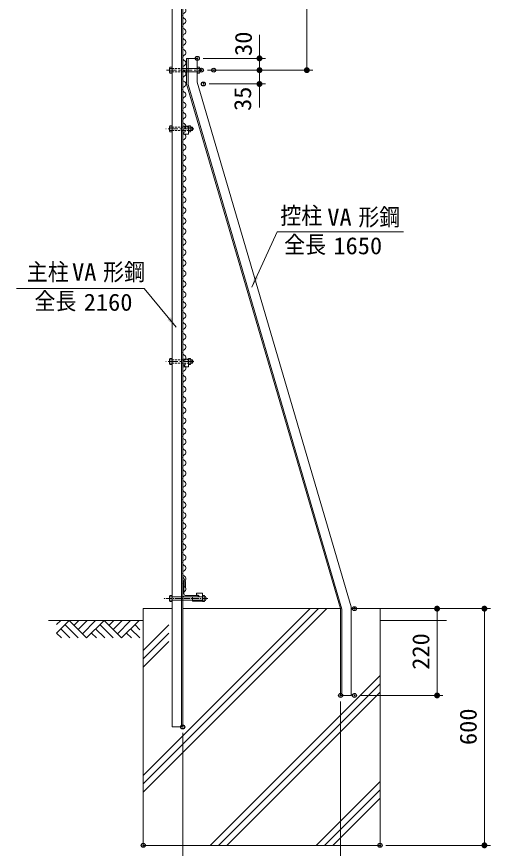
# Model space of a CAD drawing. Units: millimetres at full size. Extents: x -4455 to 4455, y -3150 to 3150.
# Drawn here: x -144 to 1057, y -959 to 1149 of the extents above; entities that cross this region are included whole.
import ezdxf
from ezdxf.enums import TextEntityAlignment as Align

# ---------------------------------------------------------------- set-up
doc = ezdxf.new("R2010")
doc.units = ezdxf.units.MM
doc.header["$LTSCALE"] = 20
doc.header["$PDMODE"] = 32
doc.header["$PDSIZE"] = 10
for name, pattern in [('DASHED', [7.5, 6, -1.5]), ('USER1', [2, 1.25, -0.25, 0.25, -0.25]), ('USER2', [1.125, 0.75, -0.125, 0.125, -0.125]), ('USER3', [4.7625, 3.175, -1.5875]), ('USER4', [0.375, 0.25, -0.125])]:
    doc.linetypes.add(name, pattern=pattern)
for name, color, linetype, lineweight in [('0-0_6文字', 3, 'Continuous', 18), ('0-1_4基礎', 4, 'Continuous', 18), ('0-2_GL', 7, 'Continuous', 18), ('0-3_5寸法', 1, 'Continuous', 18), ('0-4_SUNPOU', 1, 'Continuous', 18), ('0-6_1部材', 3, 'Continuous', 18), ('0-9_8部品', 7, 'Continuous', 18), ('0-A_0', 7, 'Continuous', 18), ('0-B_2網', 4, 'Continuous', 18), ('0-C_AMI', 3, 'Continuous', 18)]:
    doc.layers.add(name, color=color, linetype=linetype, lineweight=lineweight)
doc.layers.add('0-5_DEFPOINTS', color=7, linetype='Continuous')
doc.styles.add('ＭＳ ゴシック', font='')
doc.styles.get('ＭＳ ゴシック').set_extended_font_data('MS Gothic')

# ---------------------------------------------------------------- blocks, each defined once
blk = doc.blocks.new('M1')
at = {"layer": '0-4_SUNPOU'}
blk.add_line((-5, 0), (-38.58, 0), dxfattribs=at)
for points in [[(0, 0), (-5, 0), (-4.96, 0.63)], [(0, 0), (-4.96, -0.63), (-5, 0)], [(0, 0), (-4.96, 0.63), (-4.84, 1.24)], [(0, 0), (-4.84, -1.24), (-4.96, -0.63)], [(0, 0), (-4.84, 1.24), (-4.65, 1.84)], [(0, 0), (-4.65, -1.84), (-4.84, -1.24)], [(0, 0), (-4.65, 1.84), (-4.38, 2.41)], [(0, 0), (-4.38, -2.41), (-4.65, -1.84)], [(0, 0), (-4.38, 2.41), (-4.05, 2.94)], [(0, 0), (-4.05, -2.94), (-4.38, -2.41)], [(0, 0), (-4.05, 2.94), (-3.64, 3.42)], [(0, 0), (-3.64, -3.42), (-4.05, -2.94)], [(0, 0), (-3.64, 3.42), (-3.19, 3.85)], [(0, 0), (-3.19, -3.85), (-3.64, -3.42)], [(0, 0), (-3.19, 3.85), (-2.68, 4.22)], [(0, 0), (-2.68, -4.22), (-3.19, -3.85)], [(0, 0), (-2.68, 4.22), (-2.13, 4.52)], [(0, 0), (-2.13, -4.52), (-2.68, -4.22)], [(0, 0), (-2.13, 4.52), (-1.55, 4.76)], [(0, 0), (-1.55, -4.76), (-2.13, -4.52)], [(0, 0), (-1.55, 4.76), (-0.94, 4.91)], [(0, 0), (-0.94, -4.91), (-1.55, -4.76)], [(0, 0), (-0.94, 4.91), (-0.31, 4.99)], [(0, 0), (-0.31, -4.99), (-0.94, -4.91)], [(0, 0), (-0.31, 4.99), (0.31, 4.99)], [(0, 0), (0.31, -4.99), (-0.31, -4.99)], [(0, 0), (0.31, 4.99), (0.94, 4.91)], [(0, 0), (0.94, 4.91), (1.55, 4.76)], [(0, 0), (1.55, 4.76), (2.13, 4.52)], [(0, 0), (2.13, 4.52), (2.68, 4.22)], [(0, 0), (2.68, 4.22), (3.19, 3.85)], [(0, 0), (3.19, 3.85), (3.64, 3.42)], [(0, 0), (3.64, 3.42), (4.05, 2.94)], [(0, 0), (4.05, 2.94), (4.38, 2.41)], [(0, 0), (4.38, 2.41), (4.65, 1.84)], [(0, 0), (4.65, 1.84), (4.84, 1.24)], [(0, 0), (4.84, 1.24), (4.96, 0.63)], [(0, 0), (4.96, 0.63), (5, 0)], [(0, 0), (0.94, -4.91), (0.31, -4.99)], [(0, 0), (1.55, -4.76), (0.94, -4.91)], [(0, 0), (2.13, -4.52), (1.55, -4.76)], [(0, 0), (2.68, -4.22), (2.13, -4.52)], [(0, 0), (3.19, -3.85), (2.68, -4.22)], [(0, 0), (3.64, -3.42), (3.19, -3.85)], [(0, 0), (4.05, -2.94), (3.64, -3.42)], [(0, 0), (4.38, -2.41), (4.05, -2.94)], [(0, 0), (4.65, -1.84), (4.38, -2.41)], [(0, 0), (4.84, -1.24), (4.65, -1.84)], [(0, 0), (4.96, -0.63), (4.84, -1.24)], [(0, 0), (5, 0), (4.96, -0.63)]]:
    blk.add_solid(points, dxfattribs=at)
blk = doc.blocks.new('GL-マーク')
at = {"layer": '0-A_0', "color": 1}
for p, q in [((-278.75, -14.14), (-264.61, 0)), ((-278.75, -42.43), (-236.32, 0)), ((-236.32, 0), (-177.24, -59.08)), ((-203.01, 0), (-219.67, -16.66)), ((-174.73, 0), (-205.53, -30.8)), ((-146.45, 0), (-191.38, -44.94)), ((-118.16, 0), (-177.24, -59.08)), ((-118.16, 0), (-59.08, -59.08)), ((-84.85, 0), (-101.51, -16.65)), ((-56.57, 0), (-87.36, -30.8)), ((-28.28, 0), (-73.22, -44.94)), ((0, 0), (-59.08, -59.08)), ((-250.46, -14.14), (-205.53, -59.08)), ((-132.3, -14.14), (-87.37, -59.08)), ((3.33, -31.61), (-14.14, -14.14)), ((-278.75, -42.43), (-262.09, -59.08)), ((-264.61, -28.28), (-233.81, -59.08)), ((-160.59, -42.43), (-143.93, -59.08)), ((-146.44, -28.28), (-115.65, -59.08)), ((-25.77, -59.08), (-42.43, -42.43)), ((2.51, -59.08), (-28.28, -28.28))]:
    blk.add_line(p, q, dxfattribs=at)
blk = doc.blocks.new('NAMIX13')
at = {"layer": '0-C_AMI'}
for centre, start, end in [((-71.1, -133.3), 298.07249, 61.92751), ((71.1, -400), 118.07249, 241.92751), ((71.1, -933.3), 118.07249, 241.92751), ((-71.1, -666.7), 298.07249, 61.92751), ((-71.1, -1200), 298.07249, 61.92751), ((71.1, -1466.7), 118.07249, 241.92751), ((-71.1, -1733.3), 298.07249, 61.92751), ((71.1, -2000), 118.07249, 241.92751), ((71.1, -2533.3), 118.07249, 241.92751), ((-71.1, -2266.7), 298.07249, 61.92751), ((71.1, -3066.7), 118.07249, 241.92751), ((-71.1, -2800), 298.07249, 61.92751), ((-71.1, -3333.3), 298.07249, 61.92751), ((71.1, -3600), 118.07249, 241.92751), ((-71.1, -3866.7), 298.07249, 61.92751), ((71.1, -4133.3), 118.07249, 241.92751), ((71.1, -4666.7), 118.07249, 241.92751), ((-71.1, -4400), 298.07249, 61.92751), ((-71.1, -4933.3), 298.07249, 61.92751), ((71.1, -5200), 118.07249, 241.92751), ((-71.1, -5466.7), 298.07249, 61.92751), ((71.1, -5733.3), 118.07249, 241.92751)]:
    blk.add_arc(centre, 151.1, start, end, dxfattribs=at)
blk = doc.blocks.new('NAMIX5')
at = {"layer": '0-C_AMI'}
for centre, start, end in [((35.6, -200), 118.07249, 241.92751), ((-35.6, -66.7), 298.07249, 61.92751), ((35.6, -466.7), 118.07249, 241.92751), ((-35.6, -333.3), 298.07249, 61.92751), ((-35.6, -600), 298.07249, 61.92751), ((35.6, -733.3), 118.07249, 241.92751), ((-35.6, -866.7), 298.07249, 61.92751), ((35.6, -1000), 118.07249, 241.92751), ((35.6, -1266.7), 118.07249, 241.92751), ((-35.6, -1133.3), 298.07249, 61.92751)]:
    blk.add_arc(centre, 75.6, start, end, dxfattribs=at)

msp = doc.modelspace()

# ---------------------------------------------------------------- linework, layer by layer
at = {"layer": '0-0_6文字', "color": 7}
for points in [[(836.31, 603.55), (516.4, 603.55), (452.34, 463.6)], [(-143.6, 460.37), (179.33, 460.37), (260.59, 362.05)]]:
    msp.add_lwpolyline(points, dxfattribs=at)
for points in [[(451.51, 461.78), (459.26, 491.23), (468.73, 486.89)], [(261.87, 360.51), (238.74, 380.31), (246.77, 386.95)]]:
    msp.add_solid(points, dxfattribs=at)
at = {"layer": '0-1_4基礎', "color": 7}
for p, q in [((177.18, -351.56), (242.17, -351.56)), ((177.18, -951.56), (177.18, -351.56)), ((202.18, -351.56), (250.18, -351.56)), ((277.18, -351.56), (677.18, -351.56)), ((704.18, -351.56), (777.18, -351.56)), ((712.18, -351.56), (777.18, -351.56)), ((777.18, -951.56), (777.18, -351.56)), ((177.18, -951.56), (777.18, -951.56))]:
    msp.add_line(p, q, dxfattribs=at)
at = {"layer": '0-1_4基礎'}
for p, q in [((177.18, -816.69), (642.31, -351.56)), ((177.18, -795.47), (621.09, -351.56)), ((177.18, -774.26), (599.88, -351.56)), ((177.18, -457.33), (242.17, -392.33)), ((177.18, -478.54), (242.17, -413.54)), ((177.18, -499.75), (242.17, -434.75)), ((346.83, -951.56), (777.18, -521.21)), ((368.04, -951.56), (777.18, -542.42)), ((389.25, -951.56), (777.18, -563.64)), ((615.39, -951.56), (777.18, -789.77)), ((636.61, -951.56), (777.18, -810.99)), ((657.82, -951.56), (777.18, -832.2))]:
    msp.add_line(p, q, dxfattribs=at)
at = {"layer": '0-2_GL'}
for p, q in [((177.18, -381.56), (-62.73, -381.56)), ((945.47, -381.56), (777.18, -381.56)), ((894.32, -381.56), (777.18, -381.56))]:
    msp.add_line(p, q, dxfattribs=at)
at = {"layer": '0-3_5寸法'}
for p, q in [((591.69, 1013.44), (591.69, 1508.44)), ((339.78, 1013.44), (606.69, 1013.44)), ((727.18, -351.56), (936.65, -351.56)), ((727.18, -351.56), (1056.65, -351.56)), ((921.65, -351.56), (921.65, -571.56)), ((1041.65, -351.56), (1041.65, -951.56)), ((677.18, -586.56), (677.18, -1148.07)), ((727.18, -571.56), (936.65, -571.56)), ((277.18, -666.56), (277.18, -1148.07)), ((792.18, -951.56), (1056.65, -951.56))]:
    msp.add_line(p, q, dxfattribs=at)
at = {"layer": '0-5_DEFPOINTS'}
for p in [(314.18, 1043.44), (324.78, 1013.44), (355.67, 1013.44), (471.69, 1013.44), (329.48, 978.44), (471.69, 978.44), (712.18, -351.56), (677.18, -571.56), (712.18, -571.56), (921.65, -571.56), (277.18, -651.56), (177.18, -951.56), (777.18, -951.56), (777.18, -951.56), (1041.65, -951.56)]:
    msp.add_point(p, dxfattribs=at)
at = {"layer": '0-6_1部材', "color": 7}
for p, q in [((274.18, 1507.64), (274.18, -651.56)), ((277.18, 1508.44), (277.18, -651.56)), ((287.18, 1043.44), (287.18, 978.44)), ((287.18, 1043.44), (314.18, 1043.44)), ((290.68, 1043.44), (290.68, 977.51)), ((314.18, 1043.44), (314.18, 983)), ((287.18, 978.44), (677.18, -351.56)), ((290.68, 977.51), (680.68, -352.49)), ((314.18, 983), (704.18, -347)), ((277.18, -270.48), (284.48, -282.44)), ((277.18, -276.56), (277.18, -316.56)), ((277.18, -278.16), (280.48, -283.57)), ((277.18, -281.56), (278.18, -281.56)), ((277.18, -316.56), (277.18, -281.56)), ((280.18, -313.56), (280.18, -283.56)), ((280.48, -296.57), (280.48, -283.57)), ((284.48, -296.57), (284.48, -282.44)), ((284.48, -296.57), (280.48, -296.57)), ((317.18, -321.56), (282.18, -321.56)), ((315.18, -318.56), (285.18, -318.56)), ((301.99, -321.83), (316.74, -321.83)), ((317.18, -321.56), (317.18, -320.56)), ((677.18, -571.56), (677.18, -351.56)), ((680.68, -571.56), (680.68, -352.49)), ((704.18, -571.56), (704.18, -347)), ((677.18, -571.56), (704.18, -571.56))]:
    msp.add_line(p, q, dxfattribs=at)
at = {"layer": '0-6_1部材', "color": 1}
for p, q in [((471.69, 1073.44), (471.69, 1103.44)), ((471.69, 1043.44), (471.69, 1073.44)), ((329.18, 1043.44), (486.69, 1043.44)), ((471.69, 1043.44), (471.69, 1013.44)), ((339.78, 1013.44), (486.69, 1013.44)), ((370.67, 1013.44), (486.69, 1013.44)), ((471.69, 1013.44), (471.69, 978.44)), ((344.48, 978.44), (486.69, 978.44)), ((471.69, 983.44), (471.69, 953.44)), ((471.69, 948.44), (471.69, 918.44))]:
    msp.add_line(p, q, dxfattribs=at)
at = {"layer": '0-6_1部材', "linetype": 'USER4'}
msp.add_line((277.18, 1017.44), (250.18, 1017.44), dxfattribs=at)
at = {"layer": '0-6_1部材', "color": 7}
msp.add_lwpolyline([(250.18, 1501.21), (250.18, -651.56), (277.18, -651.56)], dxfattribs=at)
for centre, radius, start, end in [((278.18, -283.56), 2, 0, 90), ((285.18, -313.56), 5, 180, 270), ((282.18, -316.56), 5, 180, 270), ((315.18, -320.56), 2, 0, 90)]:
    msp.add_arc(centre, radius, start, end, dxfattribs=at)
at = {"layer": '0-9_8部品', "color": 1, "linetype": 'USER1'}
for p, q in [((236.3, 1013.44), (324.78, 1013.44)), ((305.13, 864.87), (234.3, 864.87)), ((305.13, 274.87), (234.3, 274.87))]:
    msp.add_line(p, q, dxfattribs=at)
at = {"layer": '0-9_8部品'}
for p, q in [((243.78, 1019.36), (244.88, 1021.28)), ((243.78, 1007.52), (243.78, 1019.36)), ((244.46, 1017.44), (250.18, 1017.44)), ((244.88, 1021.28), (250.18, 1021.28)), ((250.18, 1005.6), (250.18, 1021.28)), ((287.18, 1017.44), (277.18, 1017.44)), ((314.18, 1005.6), (314.18, 1021.28)), ((319.47, 1021.28), (314.18, 1021.28)), ((319.89, 1017.44), (314.18, 1017.44)), ((320.58, 1019.36), (319.47, 1021.28)), ((320.58, 1007.52), (320.58, 1019.36)), ((322.5, 1017.44), (320.58, 1017.44)), ((243.78, 1007.52), (244.88, 1005.6)), ((244.46, 1009.44), (250.18, 1009.44)), ((244.88, 1005.6), (250.18, 1005.6)), ((287.18, 1009.44), (277.18, 1009.44)), ((319.89, 1009.44), (314.18, 1009.44)), ((319.47, 1005.6), (314.18, 1005.6)), ((320.58, 1007.52), (319.47, 1005.6)), ((322.5, 1009.44), (320.58, 1009.44)), ((311.99, -317.33), (311.99, -312.33)), ((311.99, -312.33), (326.99, -312.33)), ((326.99, -332.33), (326.99, -312.33)), ((243.78, -320.09), (244.88, -318.17)), ((243.78, -331.93), (243.78, -320.09)), ((244.46, -322.01), (250.18, -322.01)), ((244.46, -330.01), (250.18, -330.01)), ((244.88, -318.17), (250.18, -318.17)), ((250.18, -333.85), (250.18, -318.17)), ((272.27, -322.01), (326.99, -322.01)), ((277.18, -330.01), (331.89, -330.01)), ((301.99, -332.33), (301.99, -321.83)), ((301.99, -332.33), (326.99, -332.33)), ((311.99, -317.33), (316.74, -317.33)), ((326.99, -318.17), (326.99, -333.85)), ((332.28, -318.17), (326.99, -318.17)), ((332.7, -322.01), (326.99, -322.01)), ((332.7, -330.01), (326.99, -330.01)), ((332.28, -333.85), (326.99, -333.85)), ((333.39, -320.09), (332.28, -318.17))]:
    msp.add_line(p, q, dxfattribs=at)
at = {"layer": '0-9_8部品', "color": 3, "linetype": 'USER3'}
for p, q in [((314.18, 1017.44), (287.18, 1017.44)), ((314.18, 1009.44), (287.18, 1009.44))]:
    msp.add_line(p, q, dxfattribs=at)
at = {"layer": '0-9_8部品', "color": 3, "linetype": 'USER4'}
for p, q in [((277.18, 1009.44), (250.18, 1009.44)), ((250.18, 868.87), (291.72, 868.87)), ((250.18, 860.87), (291.72, 860.87)), ((250.18, 278.87), (291.72, 278.87)), ((250.18, 270.87), (291.72, 270.87))]:
    msp.add_line(p, q, dxfattribs=at)
at = {"layer": '0-9_8部品', "color": 3}
for p, q in [((243.78, 870.79), (244.88, 872.71)), ((243.78, 858.95), (243.78, 870.79)), ((244.46, 868.87), (250.18, 868.87)), ((244.88, 872.71), (250.18, 872.71)), ((250.18, 857.03), (250.18, 872.71)), ((277.52, 871.19), (277.52, 860.69)), ((277.52, 871.19), (291.72, 871.19)), ((291.72, 857.03), (291.72, 872.71)), ((291.72, 871.19), (291.72, 851.19)), ((297.43, 868.87), (291.72, 868.87)), ((298.12, 858.95), (298.12, 870.79)), ((298.12, 868.87), (301.67, 868.87)), ((298.12, 868.07), (302.07, 868.07)), ((301.67, 860.87), (301.67, 868.87)), ((244.46, 860.87), (250.18, 860.87)), ((277.52, 860.69), (281.47, 860.69)), ((277.52, 856.19), (281.47, 856.19)), ((277.52, 856.19), (277.52, 851.19)), ((277.52, 851.19), (291.72, 851.19)), ((297.43, 860.87), (291.72, 860.87)), ((297.01, 857.03), (291.72, 857.03)), ((298.12, 858.95), (297.01, 857.03)), ((298.12, 861.67), (302.07, 861.67)), ((298.12, 860.87), (301.67, 860.87)), ((243.78, 280.79), (244.88, 282.71)), ((243.78, 268.95), (243.78, 280.79)), ((244.46, 278.87), (250.18, 278.87)), ((244.88, 282.71), (250.18, 282.71)), ((250.18, 267.03), (250.18, 282.71)), ((277.52, 281.19), (277.52, 270.69)), ((277.52, 281.19), (291.72, 281.19)), ((291.72, 267.03), (291.72, 282.71)), ((291.72, 281.19), (291.72, 261.19)), ((297.43, 278.87), (291.72, 278.87)), ((298.12, 268.95), (298.12, 280.79)), ((298.12, 278.87), (301.67, 278.87)), ((298.12, 278.07), (302.07, 278.07)), ((301.67, 270.87), (301.67, 278.87)), ((244.46, 270.87), (250.18, 270.87)), ((277.52, 270.69), (281.47, 270.69)), ((277.52, 266.19), (281.47, 266.19)), ((277.52, 266.19), (277.52, 261.19)), ((277.52, 261.19), (291.72, 261.19)), ((297.43, 270.87), (291.72, 270.87)), ((297.01, 267.03), (291.72, 267.03)), ((298.12, 268.95), (297.01, 267.03)), ((298.12, 271.67), (302.07, 271.67)), ((298.12, 270.87), (301.67, 270.87))]:
    msp.add_line(p, q, dxfattribs=at)
at = {"layer": '0-9_8部品', "color": 1, "linetype": 'USER2'}
msp.add_line((340.4, -326.01), (227.78, -326.01), dxfattribs=at)
at = {"layer": '0-9_8部品', "color": 3, "linetype": 'DASHED'}
for p, q in [((250.18, -322.01), (277.18, -322.01)), ((250.18, -330.01), (277.18, -330.01)), ((301.99, -330.33), (326.99, -330.33))]:
    msp.add_line(p, q, dxfattribs=at)
at = {"layer": '0-9_8部品', "color": 3}
for points in [[(298.12, 870.79), (297.01, 872.71), (291.72, 872.71)], [(243.78, 858.95), (244.88, 857.03), (250.18, 857.03)], [(298.12, 280.79), (297.01, 282.71), (291.72, 282.71)], [(243.78, 268.95), (244.88, 267.03), (250.18, 267.03)]]:
    msp.add_lwpolyline(points, dxfattribs=at)
at = {"layer": '0-9_8部品'}
for points in [[(243.78, -331.93), (244.88, -333.85), (250.18, -333.85)], [(333.39, -320.09), (333.39, -331.93), (332.28, -333.85)]]:
    msp.add_lwpolyline(points, dxfattribs=at)
for centre, radius, start, end in [((246.8, 1019.36), 3.03, 180, 219.3382), ((255.78, 1013.44), 12, 160.52878, 199.47122), ((317.55, 1019.36), 3.03, 320.6618, 0), ((308.58, 1013.44), 12, 340.52878, 19.47122), ((311.18, 1013.44), 12, 340.52878, 19.47122), ((246.8, 1007.52), 3.03, 140.6618, 180), ((317.55, 1007.52), 3.03, 0, 39.3382), ((246.8, -320.09), 3.03, 180, 219.3382), ((246.8, -331.93), 3.03, 140.6618, 180), ((255.78, -326.01), 12, 160.52878, 199.47122), ((316.74, -319.58), 2.25, 270, 90), ((330.36, -320.09), 3.03, 320.6618, 0), ((321.39, -326.01), 12, 340.52878, 19.47122), ((330.36, -331.93), 3.03, 0, 39.3382), ((330.23, -326.01), 6.71, 298.05542, 61.94458)]:
    msp.add_arc(centre, radius, start, end, dxfattribs=at)
at = {"layer": '0-9_8部品', "color": 3}
for centre, radius, start, end in [((246.8, 870.79), 3.03, 180, 219.3382), ((255.78, 864.87), 12, 160.52878, 199.47122), ((295.09, 870.79), 3.03, 320.6618, 0), ((286.12, 864.87), 12, 340.52878, 19.47122), ((294.74, 864.87), 8, 330, 30), ((246.8, 858.95), 3.03, 140.6618, 180), ((281.47, 858.44), 2.25, 270, 90), ((295.09, 858.95), 3.03, 0, 39.3382), ((246.8, 280.79), 3.03, 180, 219.3382), ((255.78, 274.87), 12, 160.52878, 199.47122), ((295.09, 280.79), 3.03, 320.6618, 0), ((286.12, 274.87), 12, 340.52878, 19.47122), ((294.74, 274.87), 8, 330, 30), ((246.8, 268.95), 3.03, 140.6618, 180), ((281.47, 268.44), 2.25, 270, 90), ((295.09, 268.95), 3.03, 0, 39.3382)]:
    msp.add_arc(centre, radius, start, end, dxfattribs=at)
at = {"layer": '0-B_2網', "color": 3}
for centre, start, end in [((277.46, -88.64), 298.07249, 61.92751), ((284.57, -101.97), 118.07249, 241.92751), ((277.46, -115.3), 298.07249, 61.92751)]:
    msp.add_arc(centre, 7.56, start, end, dxfattribs=at)
at = {"layer": '0-C_AMI'}
for centre, start, end in [((284.57, -128.64), 118.07249, 241.92751), ((277.46, -141.97), 298.07249, 61.92751), ((284.57, -155.3), 118.07249, 241.92751), ((277.46, -168.64), 298.07249, 61.92751), ((284.57, -181.97), 118.07249, 241.92751), ((277.46, -195.3), 298.07249, 61.92751), ((284.57, -208.64), 118.07249, 241.92751), ((284.57, -235.3), 118.07249, 241.92751), ((277.46, -221.97), 298.07249, 61.92751), ((277.46, -248.64), 298.07249, 61.92751), ((284.57, -261.97), 118.07249, 241.92751), ((277.46, -275.3), 298.07249, 61.92751), ((284.57, -288.64), 118.07249, 241.92751), ((277.46, -301.97), 298.07249, 61.92751)]:
    msp.add_arc(centre, 7.56, start, end, dxfattribs=at)

# ---------------------------------------------------------------- block references
at = {"layer": '0-2_GL', "xscale": 0.75, "yscale": 0.75}
msp.add_blockref('GL-マーク', (166.44, -381.56), dxfattribs=at)
at = {"layer": '0-3_5寸法', "xscale": 1.5, "yscale": 1.5}
for p, rotation in [((591.69, 1013.44), 270), ((921.65, -351.56), 90), ((1041.65, -351.56), 90), ((921.65, -571.56), 270), ((1041.65, -951.56), 270)]:
    msp.add_blockref('M1', p, dxfattribs=dict(at, rotation=rotation))
at = {"layer": '0-6_1部材', "xscale": 1.5, "yscale": 1.5}
for p, rotation in [((471.69, 1043.44), 270), ((471.69, 1013.44), 270), ((471.69, 1013.44), 90), ((471.69, 978.44), 90)]:
    msp.add_blockref('M1', p, dxfattribs=dict(at, rotation=rotation))
at = {"layer": '0-B_2網'}
for name, p, xscale, yscale in [('NAMIX5', (281.01, 1224.7), 0.1, 0.1), ('NAMIX13', (281.01, 1091.36), 0.05, 0.05), ('NAMIX13', (281.01, 798.03), 0.05, 0.05), ('NAMIX13', (281.01, 504.7), 0.05, 0.05), ('NAMIX13', (281.01, 211.36), 0.05, 0.05)]:
    msp.add_blockref(name, p, dxfattribs=dict(at, xscale=xscale, yscale=yscale))

# ---------------------------------------------------------------- texts
at = {"layer": '0-0_6文字', "style": 'ＭＳ ゴシック'}
for s, width, p in [('控柱', 0.9, (524.41, 610.27)), ('VA', 1.05, (643.55, 606.21)), ('全長', 0.9, (534.16, 536.74)), ('1650', 1.05, (658.89, 533.76)), ('VA', 1.05, (-3.2, 467.26)), ('全長', 0.9, (-98.43, 393.55)), ('2160', 1.05, (26.3, 390.57))]:
    msp.add_text(s, height=43.26, dxfattribs=dict(at, width=width)).set_placement(p, align=Align.BOTTOM_LEFT)
at = {"layer": '0-3_5寸法', "color": 3, "style": 'ＭＳ ゴシック', "width": 1.05}
for s, p in [('220', (914.98, -506.56)), ('600', (1034.98, -697.31))]:
    msp.add_text(s, height=43.26, rotation=90, dxfattribs=at).set_placement(p, align=Align.BOTTOM_LEFT)
at = {"layer": '0-6_1部材', "style": 'ＭＳ ゴシック', "width": 1.05}
for s, p in [('30', (465.48, 1049.54)), ('35', (463.51, 909.97))]:
    msp.add_text(s, height=43.26, rotation=90, dxfattribs=at).set_placement(p, align=Align.BOTTOM_LEFT)
at = {"layer": '0-6_1部材', "style": 'ＭＳ ゴシック', "width": 0.9}
for s, p in [('形鋼', (722.18, 606.38)), ('主柱', (-117.79, 467.43)), ('形鋼', (75.43, 467.43))]:
    msp.add_text(s, height=43.26, dxfattribs=at).set_placement(p, align=Align.BOTTOM_LEFT)

doc.saveas('drawing.dxf')
